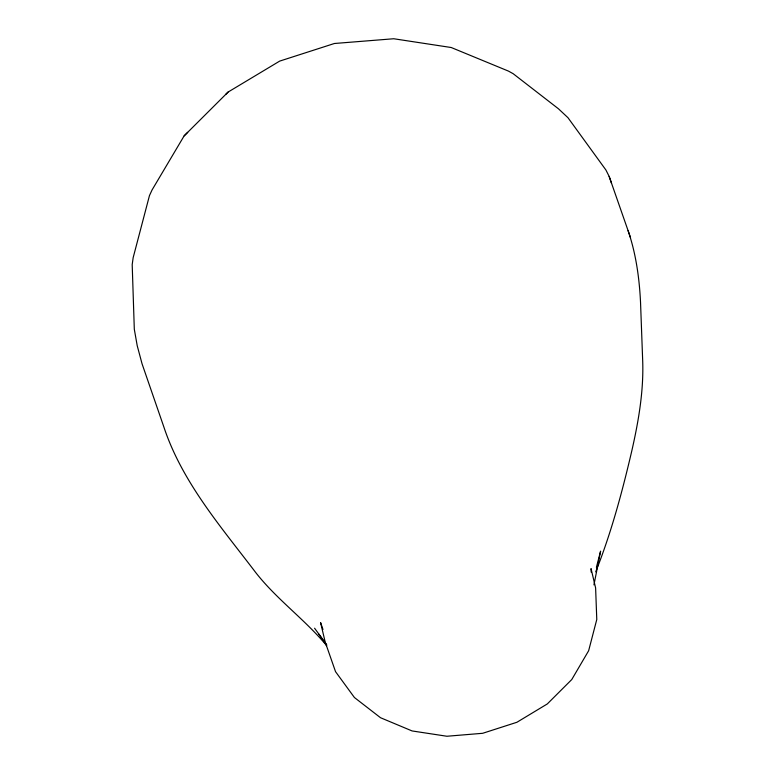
<?xml version="1.0" encoding="UTF-8"?>
<svg xmlns="http://www.w3.org/2000/svg" width="775" height="775" viewBox="0 0 775 775"><rect width="100%" height="100%" fill="white"/><g stroke="black" fill="none" stroke-linecap="round" stroke-linejoin="round"><path stroke-width="1.16" d="M593.95 584.883L600.606 551.141L596.392 567.329M595.704 571.843C611.262 532.803 622.131 492.193 631.702 451.302C638.59 421.067 643.977 390.125 642.62 358.99L640.538 302.395C639.365 278.128 635.984 253.696 628.089 230.65M630.521 237.634L609.15 176.409L605.924 170.006L567.968 117.703L558.484 108.81L513.186 73.722L508.468 71.106L451.224 47.517L393.729 38.75L334.393 43.497L279.668 61.109L228.073 92.07L184.14 135.867L152.055 189.962L149.459 195.61L133.164 257.658L132.196 264.604L134.307 329.249L137.214 345.689L142.057 363.814L163.854 426.957C182.115 482.118 221.02 526.855 255.585 572.367C276.646 599.385 304.866 619.458 326.73 645.691M184.14 135.867L187.705 132.331M225.632 94.482L228.073 92.07M314.573 628.215L326.73 644.848M318.893 634.124L326.507 645.304M322.981 629.465L320.588 622.616L325.161 641.952L335.536 671.663L354.417 697.51L380.525 717.727L412.077 730.941L446.913 736.25L482.68 733.295L516.915 722.271L547.305 703.942L571.766 679.539L588.642 650.738L596.779 619.496L595.617 587.944L591.044 568.608L591.17 572.115M609.15 176.409L611.514 183.229"/></g></svg>
